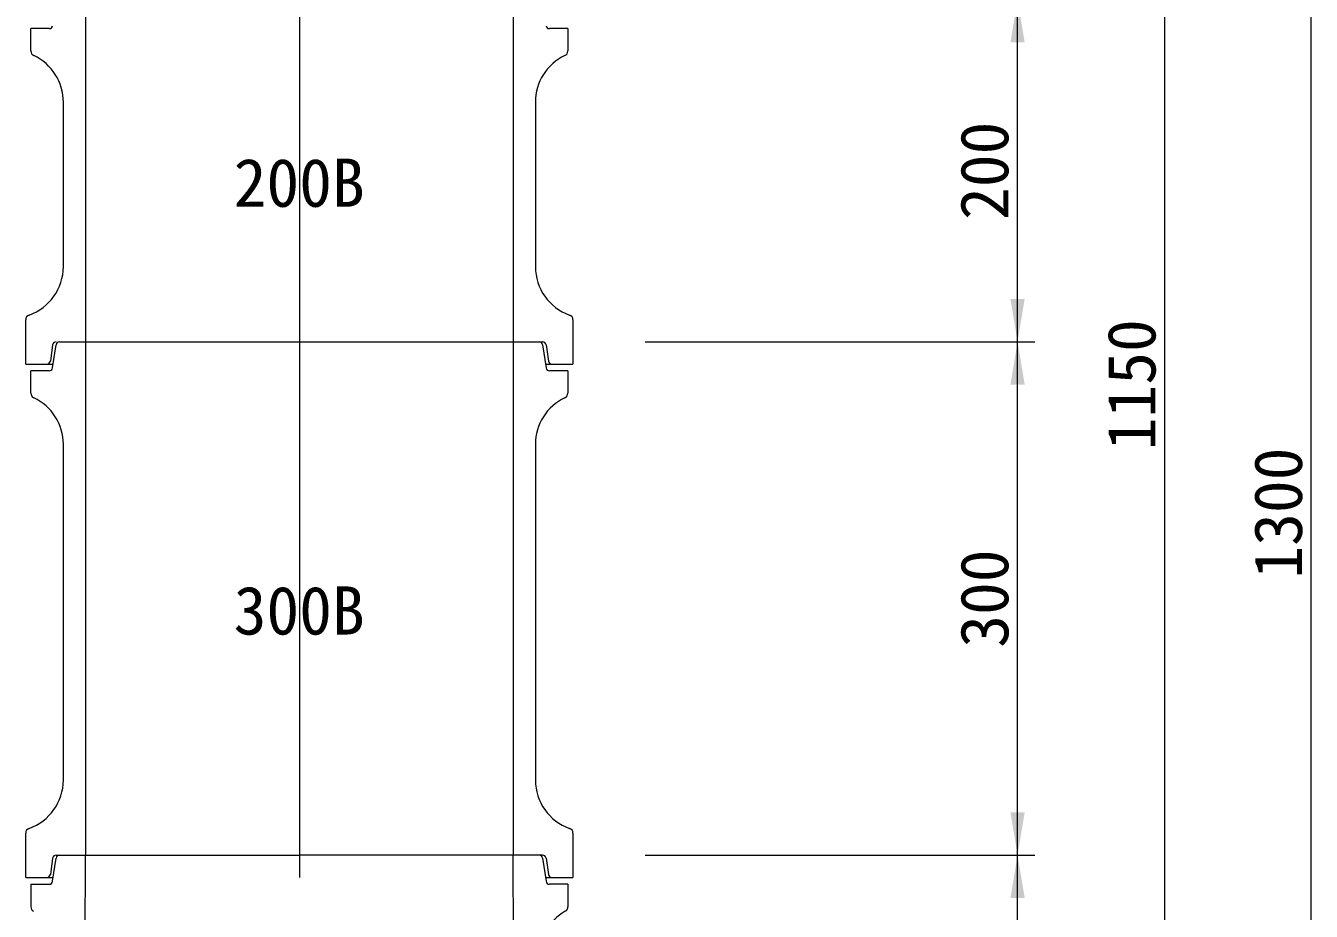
# Model space of a CAD drawing. Units: millimetres, scale not verified. Extents: x -6861 to 6861, y -3554 to 3095.
# Drawn here: x 4463 to 5214, y 238 to 755 of the extents above; entities that cross this region are included whole.
import ezdxf
from ezdxf.enums import TextEntityAlignment as Align

# ---------------------------------------------------------------- set-up
doc = ezdxf.new("R2010")
doc.units = ezdxf.units.MM
doc.header["$LTSCALE"] = 20
for name, color, linetype, lineweight in [('0-3_TEMP', 3, 'Continuous', 18), ('0-4_細線', 7, 'Continuous', 18), ('0-6_寸法', 1, 'Continuous', 18)]:
    doc.layers.add(name, color=color, linetype=linetype, lineweight=lineweight)
doc.layers.add('0-7_注釈', color=1, linetype='Continuous')
doc.styles.add('ＭＳ ゴシック', font='')
doc.styles.get('ＭＳ ゴシック').set_extended_font_data('MS Gothic')

msp = doc.modelspace()

# ---------------------------------------------------------------- linework, layer by layer
at = {"layer": '0-3_TEMP'}
for p, q in [((4622.8, 820.78), (4622.8, 507.78)), ((4622.8, 570.78), (4622.8, 257.78))]:
    msp.add_line(p, q, dxfattribs=at)
at = {"layer": '0-4_細線'}
for p, q in [((4497.8, 770.78), (4497.8, 570.78)), ((4747.8, 770.78), (4747.8, 570.78)), ((4465.8, 740.75), (4465.8, 753.78)), ((4476.57, 753.78), (4465.8, 753.78)), ((4779.8, 753.78), (4769.02, 753.78)), ((4779.8, 753.78), (4779.8, 740.75)), ((4484.8, 614.69), (4484.8, 710.87)), ((4760.8, 710.87), (4760.8, 614.69)), ((4462.8, 557.78), (4462.8, 583.58)), ((4782.8, 583.58), (4782.8, 557.78)), ((4478.55, 569.05), (4477.21, 559.5)), ((4478.55, 555.49), (4480.55, 569.07)), ((4482.52, 570.78), (4765.06, 570.78)), ((4497.8, 570.78), (4497.8, 270.78)), ((4747.8, 570.78), (4747.8, 270.78)), ((4765.05, 569.07), (4767.05, 555.49)), ((4767.04, 569.05), (4768.38, 559.5)), ((4462.8, 557.78), (4478.89, 557.78)), ((4766.71, 557.78), (4782.8, 557.78)), ((4476.57, 553.78), (4465.8, 553.78)), ((4465.8, 540.75), (4465.8, 553.78)), ((4779.8, 553.78), (4769.02, 553.78)), ((4779.8, 553.78), (4779.8, 540.75)), ((4484.8, 314.69), (4484.8, 510.87)), ((4760.8, 510.87), (4760.8, 314.69)), ((4462.8, 257.78), (4462.8, 283.58)), ((4782.8, 283.58), (4782.8, 257.78)), ((4480.54, 270.78), (4622.8, 270.78)), ((4497.43, 196.44), (4497.8, 270.78)), ((4765.06, 270.78), (4622.8, 270.78)), ((4748.17, 196.44), (4747.8, 270.78)), ((4478.55, 269.05), (4477.21, 259.5)), ((4478.55, 255.49), (4480.55, 269.07)), ((4765.05, 269.07), (4767.05, 255.49)), ((4767.04, 269.05), (4768.38, 259.5)), ((4462.8, 257.78), (4478.89, 257.78)), ((4766.71, 257.78), (4782.8, 257.78)), ((4465.8, 253.78), (4476.57, 253.78)), ((4465.8, 253.78), (4465.8, 240.58)), ((4779.8, 253.78), (4769.02, 253.78)), ((4779.8, 253.78), (4779.8, 240.58))]:
    msp.add_line(p, q, dxfattribs=at)
for centre, radius, start, end in [((4476.57, 755.78), 2, 270, 351.633), ((4769.02, 755.78), 2, 188.367, 270), ((4468.8, 740.75), 3, 180, 244.897), ((4454.8, 710.87), 30, 0, 64.897), ((4790.8, 710.87), 30, 115.103, 180), ((4776.8, 740.75), 3, 295.103, 0), ((4454.8, 614.69), 30, 289.471, 0), ((4790.8, 614.69), 30, 180, 250.529), ((4465.8, 583.58), 3, 109.47, 179.998), ((4779.8, 583.58), 3, 0.002, 70.53), ((4480.54, 568.78), 2, 90, 172.001), ((4482.52, 568.78), 2, 90, 171.634), ((4763.07, 568.78), 2, 8.366, 90), ((4765.06, 568.78), 2, 7.999, 90), ((4475.23, 559.78), 2, 270, 352.001), ((4770.36, 559.78), 2, 187.999, 270), ((4476.57, 555.78), 2, 270, 351.633), ((4769.02, 555.78), 2, 188.367, 270), ((4468.8, 540.75), 3, 180, 244.897), ((4454.8, 510.87), 30, 0, 64.897), ((4790.8, 510.87), 30, 115.103, 180), ((4776.8, 540.75), 3, 295.103, 0), ((4454.8, 314.69), 30, 289.471, 0), ((4790.8, 314.69), 30, 180, 250.529), ((4465.8, 283.58), 3, 109.47, 179.998), ((4779.8, 283.58), 3, 0.002, 70.53), ((4480.54, 268.78), 2, 90, 172.001), ((4482.52, 268.78), 2, 90, 171.634), ((4763.07, 268.78), 2, 8.366, 90), ((4765.06, 268.78), 2, 7.999, 90), ((4475.23, 259.78), 2, 270, 352.001), ((4770.36, 259.78), 2, 187.999, 270), ((4476.57, 255.78), 2, 270, 351.633), ((4769.02, 255.78), 2, 188.367, 270), ((4468.8, 240.58), 3, 180, 240.41), ((4776.8, 240.58), 3, 299.608, 0), ((4793.1, 211.89), 30, 119.608, 180.287)]:
    msp.add_arc(centre, radius, start, end, dxfattribs=at)
at = {"layer": '0-6_寸法'}
for p, q in [((5042.74, -69.22), (5042.74, 1120.78)), ((5128.79, -29.22), (5128.79, 1120.78)), ((5214.48, -179.22), (5214.48, 1120.78)), ((4825.06, 570.78), (5052.74, 570.78)), ((4825.06, 570.78), (5052.74, 570.78)), ((4825.06, 270.78), (5052.74, 270.78)), ((4825.06, 270.78), (5052.74, 270.78))]:
    msp.add_line(p, q, dxfattribs=at)
for points in [[(5038.57, 745.78), (5042.74, 770.78), (5046.9, 745.78)], [(5038.57, 595.78), (5042.74, 570.78), (5046.9, 595.78)], [(5038.57, 545.78), (5042.74, 570.78), (5046.9, 545.78)], [(5038.57, 295.78), (5042.74, 270.78), (5046.9, 295.78)], [(5038.57, 245.78), (5042.74, 270.78), (5046.9, 245.78)]]:
    msp.add_solid(points, dxfattribs=at)

# ---------------------------------------------------------------- texts
at = {"layer": '0-6_寸法', "style": 'ＭＳ ゴシック'}
for s, p in [('200', (5045.78, 641.98)), ('1150', (5131.83, 507.38)), ('1300', (5217.52, 432.38)), ('300', (5045.78, 391.98))]:
    msp.add_text(s, height=28.15, rotation=90, dxfattribs=at).set_placement(p, align=Align.BOTTOM_LEFT)
at = {"layer": '0-7_注釈', "style": 'ＭＳ ゴシック'}
for s, p in [('200B', (4584.4, 641.24)), ('300B', (4584.4, 391.24))]:
    msp.add_text(s, height=28.15, dxfattribs=at).set_placement(p, align=Align.BOTTOM_LEFT)

doc.saveas('drawing.dxf')
